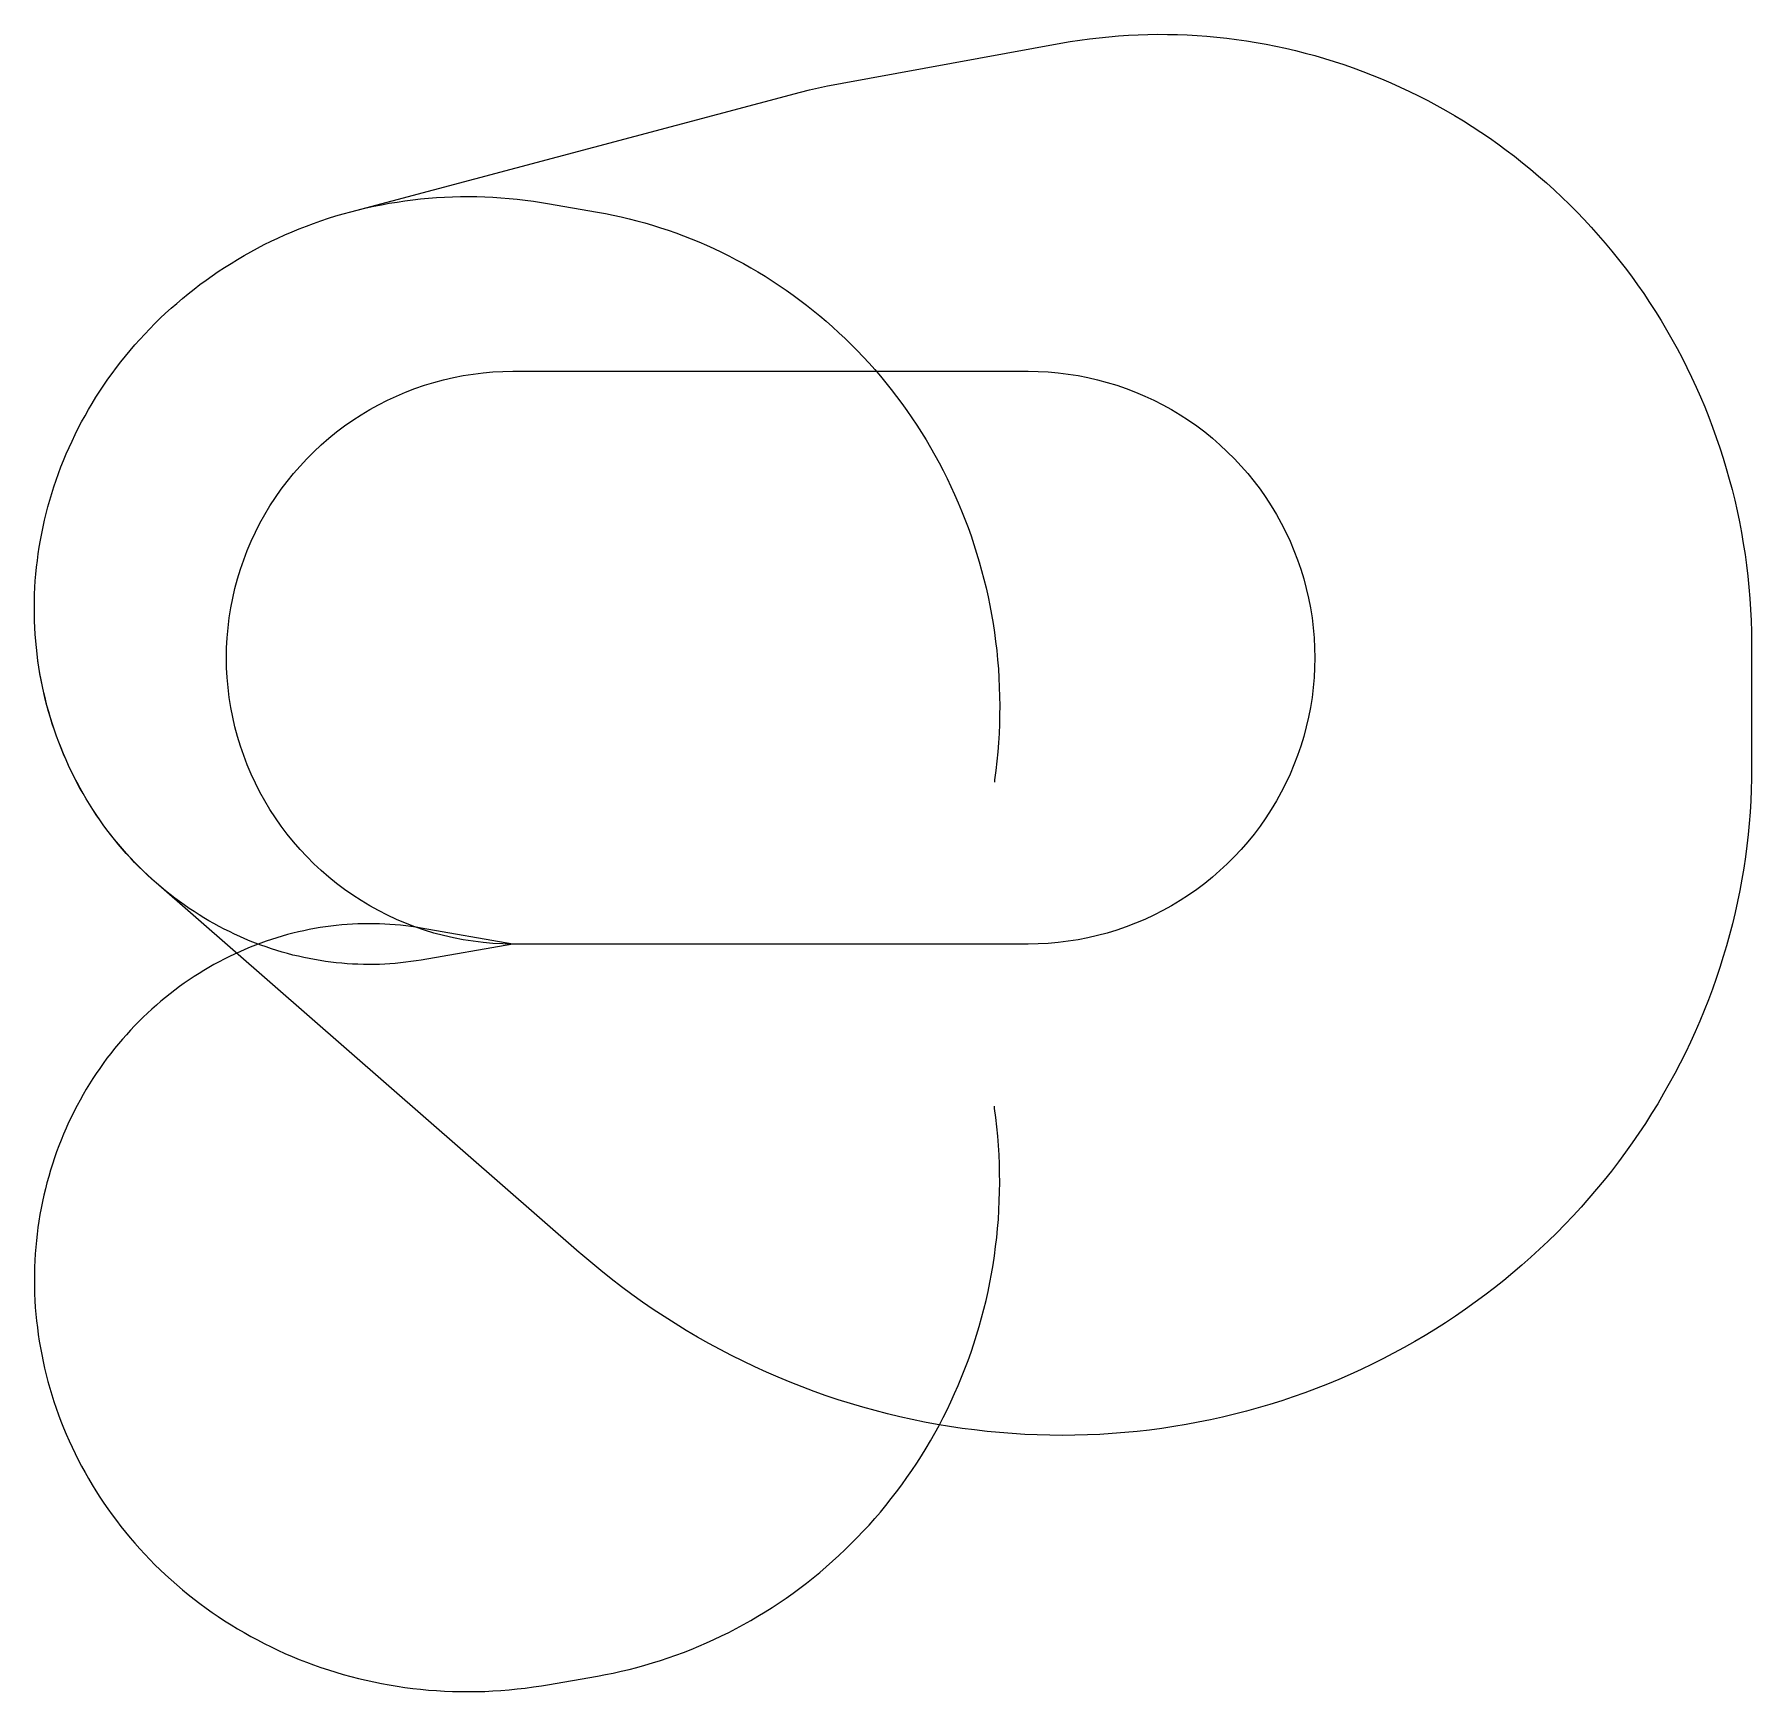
# Model space of a CAD drawing. Header units: metres. Extents: x -8502 to 22005, y -13285 to 16168.
import ezdxf

# ---------------------------------------------------------------- set-up
doc = ezdxf.new("R2010")
doc.units = ezdxf.units.M

msp = doc.modelspace()

# ---------------------------------------------------------------- linework, layer by layer
at = {"layer": 'NorminalTrack', "color": 1}
msp.add_lwpolyline([(0, 0), (0, 0), (-178, 3), (-355, 12), (-532, 28), (-708, 50), (-884, 77), (-1058, 111), (-1231, 151), (-1403, 197), (-1573, 249), (-1741, 307), (-1907, 371), (-2070, 440), (-2231, 515), (-2390, 596), (-2545, 682), (-2697, 773), (-2846, 870), (-2992, 972), (-3134, 1079), (-3272, 1191), (-3406, 1307), (-3536, 1429), (-3661, 1554), (-3783, 1684), (-3899, 1818), (-4011, 1956), (-4118, 2098), (-4220, 2244), (-4317, 2393), (-4408, 2545), (-4494, 2700), (-4575, 2859), (-4650, 3020), (-4719, 3183), (-4783, 3349), (-4841, 3517), (-4893, 3687), (-4939, 3859), (-4979, 4032), (-5013, 4206), (-5040, 4382), (-5062, 4558), (-5078, 4735), (-5087, 4912), (-5090, 5090), (-5087, 5268), (-5078, 5445), (-5062, 5622), (-5040, 5798), (-5013, 5974), (-4979, 6148), (-4939, 6321), (-4893, 6493), (-4841, 6663), (-4783, 6831), (-4719, 6997), (-4650, 7160), (-4575, 7321), (-4494, 7480), (-4408, 7635), (-4317, 7787), (-4220, 7936), (-4118, 8082), (-4011, 8224), (-3899, 8362), (-3783, 8496), (-3661, 8626), (-3536, 8751), (-3406, 8873), (-3272, 8989), (-3134, 9101), (-2992, 9208), (-2846, 9310), (-2697, 9407), (-2545, 9498), (-2390, 9584), (-2231, 9665), (-2070, 9740), (-1907, 9809), (-1741, 9873), (-1573, 9931), (-1403, 9983), (-1231, 10029), (-1058, 10069), (-884, 10103), (-708, 10131), (-532, 10152), (-355, 10168), (-178, 10177), (0, 10180), (0, 10180), (9154, 10180), (9154, 10180), (9332, 10177), (9509, 10168), (9686, 10152), (9863, 10131), (10038, 10103), (10212, 10069), (10386, 10029), (10557, 9983), (10727, 9931), (10895, 9873), (11061, 9809), (11224, 9740), (11385, 9665), (11544, 9584), (11699, 9498), (11851, 9407), (12000, 9310), (12146, 9208), (12288, 9101), (12426, 8989), (12560, 8873), (12690, 8751), (12816, 8626), (12937, 8496), (13053, 8362), (13165, 8224), (13272, 8082), (13374, 7936), (13471, 7787), (13562, 7635), (13648, 7480), (13729, 7321), (13804, 7160), (13874, 6997), (13937, 6831), (13995, 6663), (14047, 6493), (14093, 6321), (14133, 6148), (14167, 5974), (14195, 5798), (14216, 5622), (14232, 5445), (14241, 5268), (14244, 5090), (14241, 4912), (14232, 4735), (14216, 4558), (14195, 4382), (14167, 4206), (14133, 4032), (14093, 3859), (14047, 3687), (13995, 3517), (13937, 3349), (13874, 3183), (13804, 3020), (13729, 2859), (13648, 2700), (13562, 2545), (13471, 2393), (13374, 2244), (13272, 2098), (13165, 1956), (13053, 1818), (12937, 1684), (12816, 1554), (12690, 1429), (12560, 1307), (12426, 1191), (12288, 1079), (12146, 972), (12000, 870), (11851, 773), (11699, 682), (11544, 596), (11385, 515), (11224, 440), (11061, 371), (10895, 307), (10727, 249), (10557, 197), (10386, 151), (10212, 111), (10038, 77), (9863, 50), (9686, 28), (9509, 12), (9332, 3), (9154, 0), (0, 0)], dxfattribs=at)
at = {"layer": 'WindSpiral', "color": 5}
for points in [[(0, 0), (-1629, -284), (-1720, -299), (-1812, -312), (-1905, -324), (-1998, -335), (-2091, -343), (-2185, -351), (-2279, -356), (-2373, -360), (-2468, -362), (-2563, -363), (-2658, -362), (-2754, -359), (-2850, -355), (-2946, -349), (-3042, -341), (-3138, -331), (-3234, -320), (-3331, -307), (-3427, -293), (-3523, -276), (-3620, -258), (-3716, -238), (-3812, -217), (-3908, -194), (-4004, -169), (-4100, -142), (-4195, -113), (-4290, -83), (-4385, -51), (-4480, -18), (-4574, 18), (-4668, 55), (-4761, 94), (-4854, 135), (-4946, 177), (-5038, 221), (-5130, 267), (-5221, 315), (-5311, 364), (-5400, 415), (-5489, 467), (-5577, 522), (-5665, 578), (-5752, 635), (-5838, 695), (-5923, 756), (-6007, 818), (-6090, 882), (-6172, 948), (-6254, 1016), (-6334, 1085), (-6414, 1155), (-6492, 1227), (-6569, 1301), (-6646, 1376), (-6721, 1453), (-6794, 1531), (-6867, 1611), (-6939, 1692), (-7009, 1774), (-7078, 1858), (-7145, 1944), (-7212, 2030), (-7277, 2119), (-7340, 2208), (-7402, 2299), (-7463, 2391), (-7522, 2484), (-7580, 2579), (-7636, 2674), (-7690, 2771), (-7743, 2870), (-7795, 2969), (-7845, 3069), (-7893, 3171), (-7939, 3273), (-7984, 3377), (-8027, 3482), (-8068, 3587), (-8108, 3694), (-8146, 3801), (-8182, 3910), (-8216, 4019), (-8248, 4129), (-8279, 4240), (-8307, 4352), (-8334, 4464), (-8359, 4577), (-8382, 4691), (-8403, 4805), (-8422, 4921), (-8439, 5036), (-8454, 5152), (-8467, 5269), (-8478, 5386), (-8487, 5504), (-8494, 5622), (-8499, 5740), (-8502, 5859), (-8502, 5978), (-8501, 6097), (-8498, 6217), (-8492, 6336), (-8485, 6456), (-8475, 6576), (-8463, 6696), (-8449, 6816), (-8433, 6936), (-8415, 7056), (-8395, 7176), (-8372, 7296), (-8347, 7416), (-8321, 7535), (-8292, 7654), (-8261, 7773), (-8228, 7892), (-8192, 8010), (-8155, 8128), (-8115, 8246), (-8073, 8363), (-8029, 8480), (-7983, 8596), (-7935, 8711), (-7885, 8826), (-7833, 8940), (-7778, 9054), (-7722, 9167), (-7663, 9279), (-7602, 9390), (-7540, 9500), (-7475, 9610), (-7408, 9718), (-7339, 9826), (-7268, 9933), (-7195, 10038), (-7120, 10143), (-7043, 10246), (-6965, 10348), (-6884, 10450), (-6801, 10549), (-6717, 10648), (-6630, 10745), (-6542, 10841), (-6452, 10936), (-6360, 11029), (-6266, 11121), (-6170, 11211), (-6073, 11300), (-5974, 11387), (-5873, 11473), (-5771, 11557), (-5666, 11639), (-5561, 11720), (-5453, 11799), (-5344, 11877), (-5234, 11952), (-5122, 12026), (-5008, 12098), (-4893, 12168), (-4777, 12236), (-4659, 12303), (-4540, 12367), (-4419, 12430), (-4297, 12490), (-4174, 12548), (-4050, 12605), (-3924, 12659), (-3797, 12711), (-3670, 12761), (-3541, 12809), (-3411, 12855), (-3279, 12899), (-3147, 12940), (-3014, 12979), (-2880, 13016), (-2880, 13016), (5110, 15138), (5269, 15179), (5429, 15217), (5590, 15252), (5752, 15285), (5846, 15302), (9732, 16009), (9901, 16038), (10071, 16064), (10242, 16088), (10414, 16108), (10586, 16126), (10759, 16140), (10932, 16152), (11105, 16160), (11279, 16165), (11454, 16168), (11628, 16167), (11803, 16164), (11978, 16157), (12153, 16147), (12328, 16134), (12504, 16118), (12679, 16099), (12854, 16077), (13029, 16052), (13203, 16024), (13378, 15992), (13552, 15958), (13726, 15920), (13899, 15879), (14072, 15836), (14244, 15789), (14416, 15739), (14587, 15686), (14758, 15630), (14927, 15571), (15096, 15509), (15264, 15444), (15431, 15375), (15597, 15304), (15762, 15230), (15926, 15153), (16089, 15073), (16251, 14990), (16411, 14904), (16571, 14815), (16728, 14723), (16885, 14628), (17040, 14531), (17193, 14430), (17345, 14327), (17495, 14221), (17644, 14112), (17791, 14001), (17936, 13886), (18079, 13769), (18221, 13650), (18360, 13528), (18498, 13403), (18634, 13276), (18767, 13146), (18899, 13013), (19028, 12878), (19155, 12741), (19280, 12601), (19402, 12459), (19523, 12315), (19641, 12168), (19756, 12020), (19869, 11868), (19980, 11715), (20088, 11560), (20193, 11402), (20296, 11243), (20396, 11081), (20493, 10918), (20588, 10752), (20680, 10585), (20769, 10416), (20855, 10245), (20939, 10073), (21019, 9899), (21097, 9723), (21171, 9546), (21243, 9367), (21312, 9186), (21377, 9004), (21439, 8821), (21499, 8637), (21555, 8451), (21607, 8264), (21657, 8076), (21704, 7887), (21747, 7697), (21787, 7505), (21823, 7313), (21857, 7120), (21887, 6926), (21913, 6732), (21937, 6537), (21957, 6341), (21973, 6144), (21986, 5947), (21996, 5750), (22002, 5552), (22005, 5353), (22005, 5294), (22005, 3140), (22003, 2941), (21998, 2743), (21989, 2544), (21977, 2345), (21962, 2145), (21942, 1946), (21920, 1748), (21894, 1549), (21864, 1350), (21831, 1152), (21794, 954), (21754, 757), (21710, 560), (21663, 363), (21612, 167), (21558, -28), (21501, -223), (21439, -416), (21375, -609), (21307, -801), (21236, -992), (21161, -1182), (21082, -1371), (21001, -1559), (20916, -1745), (20827, -1931), (20736, -2115), (20641, -2297), (20542, -2478), (20441, -2658), (20336, -2836), (20228, -3012), (20117, -3187), (20002, -3360), (19884, -3531), (19764, -3700), (19640, -3867), (19513, -4033), (19383, -4196), (19250, -4357), (19114, -4517), (18975, -4673), (18834, -4828), (18689, -4981), (18542, -5131), (18391, -5278), (18239, -5423), (18083, -5566), (17925, -5706), (17764, -5843), (17600, -5978), (17434, -6110), (17266, -6240), (17095, -6366), (16921, -6490), (16745, -6611), (16567, -6728), (16387, -6843), (16205, -6955), (16020, -7064), (15833, -7170), (15644, -7272), (15454, -7371), (15261, -7467), (15066, -7560), (14870, -7650), (14672, -7736), (14472, -7819), (14270, -7898), (14067, -7974), (13862, -8047), (13656, -8116), (13448, -8181), (13239, -8243), (13029, -8301), (12817, -8356), (12604, -8407), (12390, -8455), (12175, -8498), (11960, -8538), (11743, -8575), (11525, -8607), (11306, -8636), (11087, -8661), (10867, -8682), (10647, -8700), (10426, -8713), (10204, -8723), (9982, -8729), (9760, -8731), (9537, -8729), (9315, -8723), (9092, -8713), (8869, -8699), (8646, -8682), (8423, -8660), (8200, -8635), (7978, -8606), (7756, -8572), (7534, -8535), (7312, -8494), (7091, -8449), (6871, -8401), (6651, -8348), (6432, -8291), (6214, -8231), (5996, -8166), (5780, -8098), (5564, -8026), (5350, -7950), (5136, -7870), (4924, -7786), (4713, -7699), (4503, -7608), (4295, -7513), (4088, -7414), (3883, -7312), (3679, -7206), (3477, -7096), (3277, -6983), (3078, -6866), (2881, -6745), (2686, -6621), (2493, -6493), (2302, -6362), (2114, -6227), (1927, -6089), (1743, -5948), (1561, -5803), (1381, -5655), (1204, -5503), (1177, -5480), (-6337, 1087), (-6416, 1157), (-6494, 1229), (-6572, 1303), (-6648, 1378), (-6723, 1455), (-6797, 1533), (-6869, 1613), (-6941, 1694), (-7011, 1777), (-7080, 1861), (-7147, 1946), (-7213, 2033), (-7278, 2121), (-7342, 2211), (-7404, 2301), (-7464, 2393), (-7524, 2487), (-7581, 2581), (-7637, 2677), (-7692, 2774), (-7745, 2872), (-7796, 2972), (-7846, 3072), (-7894, 3174), (-7940, 3276), (-7985, 3380), (-8028, 3485), (-8069, 3590), (-8109, 3697), (-8147, 3804), (-8183, 3913), (-8217, 4022), (-8249, 4132), (-8280, 4243), (-8308, 4355), (-8335, 4467), (-8360, 4580), (-8382, 4694), (-8403, 4809), (-8422, 4924), (-8439, 5039), (-8454, 5156), (-8467, 5272), (-8478, 5389), (-8487, 5507), (-8494, 5625), (-8499, 5743), (-8502, 5862), (-8502, 5963)], [(0, 0), (-1629, -284), (-1720, -299), (-1812, -312), (-1905, -324), (-1998, -335), (-2091, -343), (-2185, -351), (-2279, -356), (-2373, -360), (-2468, -362), (-2563, -363), (-2658, -362), (-2754, -359), (-2850, -355), (-2946, -349), (-3042, -341), (-3138, -331), (-3234, -320), (-3331, -307), (-3427, -293), (-3523, -276), (-3620, -258), (-3716, -238), (-3812, -217), (-3908, -194), (-4004, -169), (-4100, -142), (-4195, -113), (-4290, -83), (-4385, -51), (-4480, -18), (-4574, 18), (-4668, 55), (-4761, 94), (-4854, 135), (-4946, 177), (-5038, 221), (-5130, 267), (-5221, 315), (-5311, 364), (-5400, 415), (-5489, 467), (-5577, 522), (-5665, 578), (-5752, 635), (-5838, 695), (-5923, 756), (-6007, 818), (-6090, 882), (-6172, 948), (-6254, 1016), (-6334, 1085), (-6414, 1155), (-6492, 1227), (-6569, 1301), (-6646, 1376), (-6721, 1453), (-6794, 1531), (-6867, 1611), (-6939, 1692), (-7009, 1774), (-7078, 1858), (-7145, 1944), (-7212, 2030), (-7277, 2119), (-7340, 2208), (-7402, 2299), (-7463, 2391), (-7522, 2484), (-7580, 2579), (-7636, 2674), (-7690, 2771), (-7743, 2870), (-7795, 2969), (-7845, 3069), (-7893, 3171), (-7939, 3273), (-7984, 3377), (-8027, 3482), (-8068, 3587), (-8108, 3694), (-8146, 3801), (-8182, 3910), (-8216, 4019), (-8248, 4129), (-8279, 4240), (-8307, 4352), (-8334, 4464), (-8359, 4577), (-8382, 4691), (-8403, 4805), (-8422, 4921), (-8439, 5036), (-8454, 5152), (-8467, 5269), (-8478, 5386), (-8487, 5504), (-8494, 5622), (-8499, 5740), (-8502, 5859), (-8502, 5978), (-8501, 6097), (-8498, 6217), (-8492, 6336), (-8485, 6456), (-8475, 6576), (-8463, 6696), (-8449, 6816), (-8433, 6936), (-8415, 7056), (-8395, 7176), (-8372, 7296), (-8347, 7416), (-8321, 7535), (-8292, 7654), (-8261, 7773), (-8228, 7892), (-8192, 8010), (-8155, 8128), (-8115, 8246), (-8073, 8363), (-8029, 8480), (-7983, 8596), (-7935, 8711), (-7885, 8826), (-7833, 8940), (-7778, 9054), (-7722, 9167), (-7663, 9279), (-7602, 9390), (-7540, 9500), (-7475, 9610), (-7408, 9718), (-7339, 9826), (-7268, 9933), (-7195, 10038), (-7120, 10143), (-7043, 10246), (-6965, 10348), (-6884, 10450), (-6801, 10549), (-6717, 10648), (-6630, 10745), (-6542, 10841), (-6452, 10936), (-6360, 11029), (-6266, 11121), (-6170, 11211), (-6073, 11300), (-5974, 11387), (-5873, 11473), (-5771, 11557), (-5666, 11639), (-5561, 11720), (-5453, 11799), (-5344, 11877), (-5234, 11952), (-5122, 12026), (-5008, 12098), (-4893, 12168), (-4777, 12236), (-4659, 12303), (-4540, 12367), (-4419, 12430), (-4297, 12490), (-4174, 12548), (-4050, 12605), (-3924, 12659), (-3797, 12711), (-3670, 12761), (-3541, 12809), (-3411, 12855), (-3279, 12899), (-3147, 12940), (-3014, 12979), (-2880, 13016), (-2745, 13050), (-2610, 13083), (-2473, 13113), (-2336, 13140), (-2198, 13165), (-2059, 13188), (-1920, 13209), (-1780, 13227), (-1640, 13243), (-1499, 13256), (-1357, 13267), (-1215, 13275), (-1073, 13281), (-930, 13284), (-787, 13285), (-644, 13284), (-501, 13280), (-357, 13273), (-214, 13264), (-70, 13252), (74, 13238), (218, 13222), (362, 13202), (505, 13181), (613, 13163), (1502, 13008), (1642, 12982), (1783, 12954), (1923, 12923), (2063, 12890), (2203, 12854), (2342, 12816), (2481, 12775), (2619, 12732), (2757, 12686), (2894, 12638), (3031, 12587), (3166, 12534), (3302, 12478), (3436, 12420), (3570, 12359), (3703, 12296), (3835, 12231), (3966, 12163), (4096, 12093), (4225, 12020), (4353, 11945), (4480, 11868), (4606, 11788), (4730, 11706), (4854, 11621), (4976, 11535), (5096, 11446), (5216, 11355), (5334, 11261), (5450, 11166), (5565, 11068), (5679, 10968), (5791, 10866), (5901, 10761), (6010, 10655), (6117, 10547), (6222, 10436), (6326, 10324), (6427, 10209), (6527, 10093), (6625, 9974), (6721, 9854), (6816, 9732), (6908, 9608), (6998, 9482), (7086, 9354), (7172, 9225), (7256, 9094), (7338, 8961), (7417, 8827), (7494, 8691), (7569, 8554), (7642, 8415), (7713, 8274), (7781, 8132), (7846, 7989), (7910, 7844), (7970, 7698), (8029, 7551), (8085, 7402), (8138, 7253), (8189, 7102), (8237, 6950), (8283, 6796), (8326, 6642), (8367, 6487), (8405, 6331), (8440, 6174), (8472, 6016), (8502, 5858), (8529, 5698), (8553, 5538), (8575, 5377), (8593, 5216), (8609, 5054), (8623, 4892), (8633, 4729), (8640, 4565), (8645, 4402), (8647, 4237), (8646, 4073), (8642, 3909), (8635, 3744), (8625, 3579), (8613, 3414), (8597, 3249), (8579, 3084), (8557, 2920), (8552, 2878)], [(0, 0), (-1629, 284), (-1720, 299), (-1812, 312), (-1905, 324), (-1998, 335), (-2091, 343), (-2185, 351), (-2279, 356), (-2373, 360), (-2468, 362), (-2563, 363), (-2658, 362), (-2754, 359), (-2850, 355), (-2946, 349), (-3042, 341), (-3138, 331), (-3234, 320), (-3331, 307), (-3427, 293), (-3523, 276), (-3620, 258), (-3716, 238), (-3812, 217), (-3908, 194), (-4004, 169), (-4100, 142), (-4195, 113), (-4290, 83), (-4385, 51), (-4480, 18), (-4574, -18), (-4668, -55), (-4761, -94), (-4854, -135), (-4946, -177), (-5038, -221), (-5130, -267), (-5221, -315), (-5311, -364), (-5400, -415), (-5489, -467), (-5577, -522), (-5665, -578), (-5752, -635), (-5838, -695), (-5923, -756), (-6007, -818), (-6090, -882), (-6172, -948), (-6254, -1016), (-6334, -1085), (-6414, -1155), (-6492, -1227), (-6569, -1301), (-6646, -1376), (-6721, -1453), (-6794, -1531), (-6867, -1611), (-6939, -1692), (-7009, -1774), (-7078, -1858), (-7145, -1944), (-7212, -2030), (-7277, -2119), (-7340, -2208), (-7402, -2299), (-7463, -2391), (-7522, -2484), (-7580, -2579), (-7636, -2674), (-7690, -2771), (-7743, -2870), (-7795, -2969), (-7845, -3069), (-7893, -3171), (-7939, -3273), (-7984, -3377), (-8027, -3482), (-8068, -3587), (-8108, -3694), (-8146, -3801), (-8182, -3910), (-8216, -4019), (-8248, -4129), (-8279, -4240), (-8307, -4352), (-8334, -4464), (-8359, -4577), (-8382, -4691), (-8403, -4805), (-8422, -4921), (-8439, -5036), (-8454, -5152), (-8467, -5269), (-8478, -5386), (-8487, -5504), (-8494, -5622), (-8499, -5740), (-8502, -5859), (-8502, -5978), (-8501, -6097), (-8498, -6217), (-8492, -6336), (-8485, -6456), (-8475, -6576), (-8463, -6696), (-8449, -6816), (-8433, -6936), (-8415, -7056), (-8395, -7176), (-8372, -7296), (-8347, -7416), (-8321, -7535), (-8292, -7654), (-8261, -7773), (-8228, -7892), (-8192, -8010), (-8155, -8128), (-8115, -8246), (-8073, -8363), (-8029, -8480), (-7983, -8596), (-7935, -8711), (-7885, -8826), (-7833, -8940), (-7778, -9054), (-7722, -9167), (-7663, -9279), (-7602, -9390), (-7540, -9500), (-7475, -9610), (-7408, -9718), (-7339, -9826), (-7268, -9933), (-7195, -10038), (-7120, -10143), (-7043, -10246), (-6965, -10348), (-6884, -10450), (-6801, -10549), (-6717, -10648), (-6630, -10745), (-6542, -10841), (-6452, -10936), (-6360, -11029), (-6266, -11121), (-6170, -11211), (-6073, -11300), (-5974, -11387), (-5873, -11473), (-5771, -11557), (-5666, -11639), (-5561, -11720), (-5453, -11799), (-5344, -11877), (-5234, -11952), (-5122, -12026), (-5008, -12098), (-4893, -12168), (-4777, -12236), (-4659, -12303), (-4540, -12367), (-4419, -12430), (-4297, -12490), (-4174, -12548), (-4050, -12605), (-3924, -12659), (-3797, -12711), (-3670, -12761), (-3541, -12809), (-3411, -12855), (-3279, -12899), (-3147, -12940), (-3014, -12979), (-2880, -13016), (-2745, -13050), (-2610, -13083), (-2473, -13113), (-2336, -13140), (-2198, -13165), (-2059, -13188), (-1920, -13209), (-1780, -13227), (-1640, -13243), (-1499, -13256), (-1357, -13267), (-1215, -13275), (-1073, -13281), (-930, -13284), (-787, -13285), (-644, -13284), (-501, -13280), (-357, -13273), (-214, -13264), (-70, -13252), (74, -13238), (218, -13222), (362, -13202), (505, -13181), (613, -13163), (1502, -13008), (1642, -12982), (1783, -12954), (1923, -12923), (2063, -12890), (2203, -12854), (2342, -12816), (2481, -12775), (2619, -12732), (2757, -12686), (2894, -12638), (3031, -12587), (3166, -12534), (3302, -12478), (3436, -12420), (3570, -12359), (3703, -12296), (3835, -12231), (3966, -12163), (4096, -12093), (4225, -12020), (4353, -11945), (4480, -11868), (4606, -11788), (4730, -11706), (4854, -11621), (4976, -11535), (5096, -11446), (5216, -11355), (5334, -11261), (5450, -11166), (5565, -11068), (5679, -10968), (5791, -10866), (5901, -10761), (6010, -10655), (6117, -10547), (6222, -10436), (6326, -10324), (6427, -10209), (6527, -10093), (6625, -9974), (6721, -9854), (6816, -9732), (6908, -9608), (6998, -9482), (7086, -9354), (7172, -9225), (7256, -9094), (7338, -8961), (7417, -8827), (7494, -8691), (7569, -8554), (7642, -8415), (7713, -8274), (7781, -8132), (7846, -7989), (7910, -7844), (7970, -7698), (8029, -7551), (8085, -7402), (8138, -7253), (8189, -7102), (8237, -6950), (8283, -6796), (8326, -6642), (8367, -6487), (8405, -6331), (8440, -6174), (8472, -6016), (8502, -5858), (8529, -5698), (8553, -5538), (8575, -5377), (8593, -5216), (8609, -5054), (8623, -4892), (8633, -4729), (8640, -4565), (8645, -4402), (8647, -4237), (8646, -4073), (8642, -3909), (8635, -3744), (8625, -3579), (8613, -3414), (8597, -3249), (8579, -3084), (8557, -2920), (8552, -2878)]]:
    msp.add_lwpolyline(points, dxfattribs=at)

doc.saveas('drawing.dxf')
